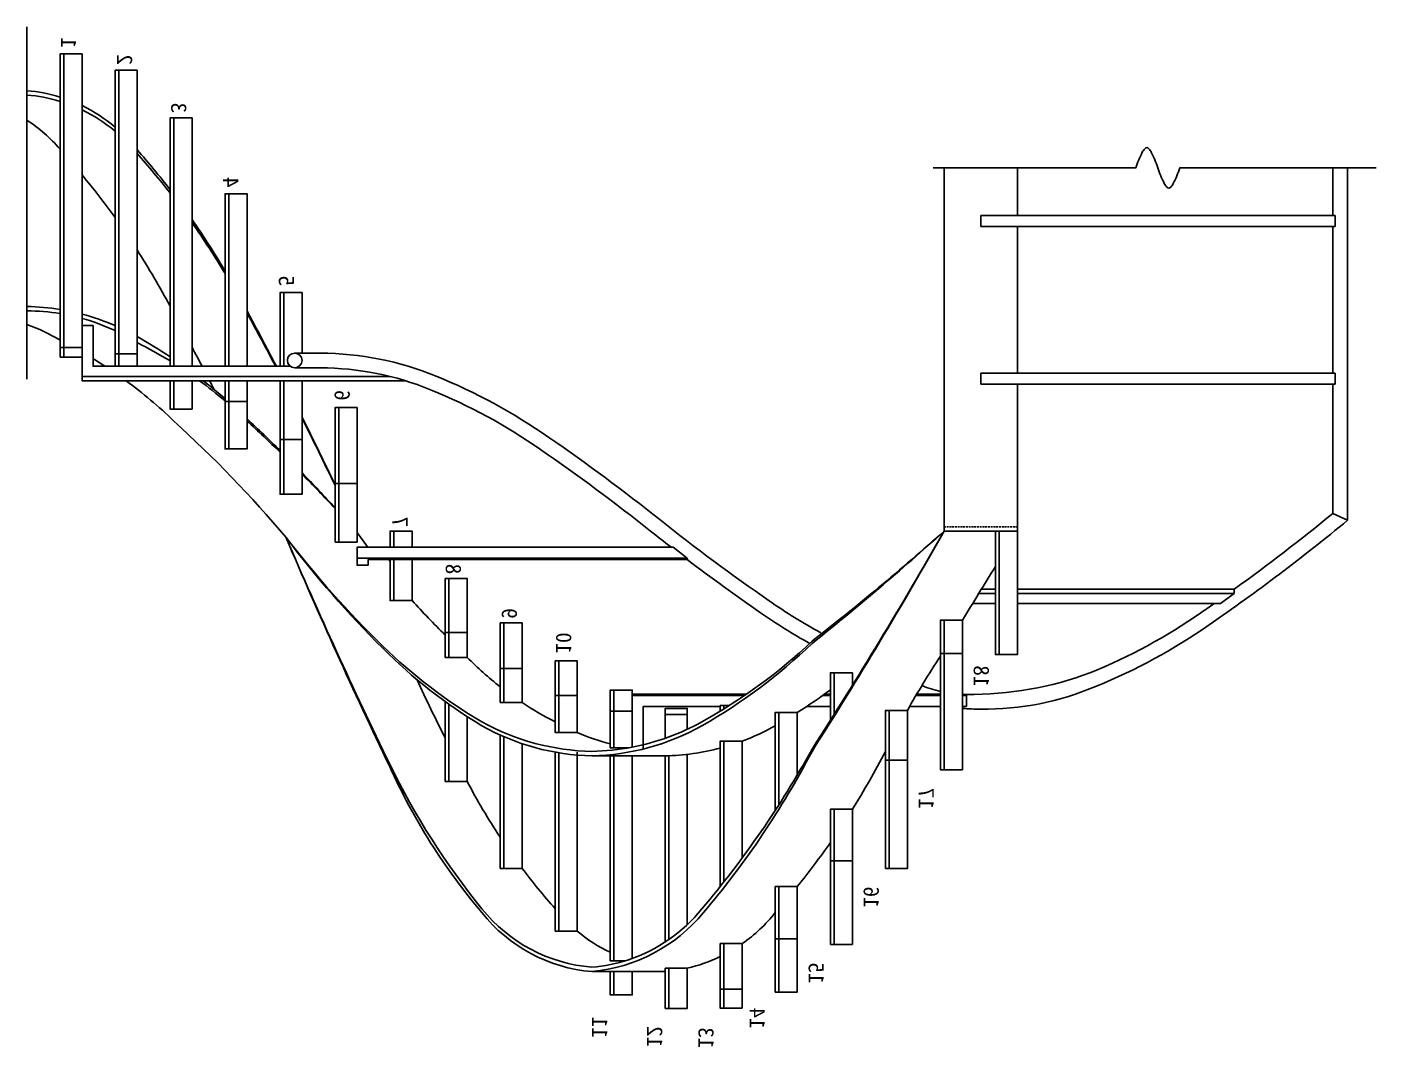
# Model space of a CAD drawing. Header units: millimetres. Extents: x -2023021 to 4454414, y -304659 to 993992.
# Drawn here: x 2112471 to 2116148, y 567816 to 570595 of the extents above; entities that cross this region are included whole.
import ezdxf

# ---------------------------------------------------------------- set-up
doc = ezdxf.new("R2010")
doc.units = ezdxf.units.MM
doc.header["$LTSCALE"] = 10
doc.header["$MEASUREMENT"] = 0
doc.linetypes.add('DASHED', pattern=[0.75, 0.5, -0.25])
doc.styles.add('HZ', font='')
doc.styles.get('HZ').set_extended_font_data('仿宋_GB2312')

# ---------------------------------------------------------------- blocks, each defined once
blk = doc.blocks.new('A$C6FCB387B')
for p, q in [((-533.8, 3600), (426.3, 3600)), ((-514.9, 3560), (-533.8, 3600)), ((-514.9, 3560), (-163.3, 3560)), ((-163.3, 2600), (-163.3, 3566.6)), ((-163.3, 3566.6), (-133.3, 3566.6)), ((-133.3, 2600), (-133.3, 3566.6)), ((-133.3, 3560), (266.7, 3560)), ((266.7, 2600), (266.7, 3566.6)), ((266.7, 3566.6), (296.7, 3566.6)), ((296.7, 2600), (296.7, 3566.6)), ((296.7, 3560), (426.3, 3560)), ((-733, 3291.1), (-760.7, 3253.2)), ((-733, 2700), (-733, 3291.1)), ((-733, 3291.1), (-721.5, 3291.1)), ((-721.5, 2700), (-721.5, 3291.1)), ((-760.7, 2700), (-760.7, 3253.2)), ((-133.3, 2700), (266.7, 2700)), ((296.7, 2700), (426.3, 2700)), ((-899.7, 2650), (-563.3, 2650)), ((-760.7, 2577.7), (-760.7, 2640)), ((-733, 2594.8), (-733, 2640)), ((-721.5, 2601.9), (-721.5, 2640)), ((-133.3, 2600), (-163.3, 2600)), ((296.7, 2600), (266.7, 2600)), ((-1011.1, 2550), (-1011.1, 2560.8)), ((-1011.1, 2560.8), (-1010.2, 2550)), ((-896.6, 2490), (-896.6, 2550)), ((-1213.4, 2500), (-805.8, 2500)), ((-1011.1, 2423.4), (-1011.1, 2490)), ((-1187.1, 2340), (-1187.1, 2400)), ((-1482.5, 2350), (-1051.6, 2350)), ((-1461.3, 2190), (-1461.3, 2250)), ((-1689.1, 2200), (-1321.2, 2200)), ((-1063.2, 2200), (-949, 2200)), ((-1011.1, 2169.1), (-1011.1, 2190)), ((-1674.1, 2040), (-1674.1, 2100)), ((-1819, 2050), (-1531.4, 2050)), ((-1308.1, 2050), (-1057.4, 2050)), ((-1810.9, 1890), (-1810.9, 1950)), ((-1011.1, 1650), (-1011.1, 1956.2)), ((-1863.3, 1900), (-1687.2, 1900)), ((-1518.7, 1900), (-1135.3, 1900)), ((-1047.7, 1900), (-1038.5, 1900)), ((-1635.4, 1800), (-1171.3, 1800)), ((-1063.3, 1740), (-1063.3, 1800)), ((-640.8, 1799.7), (-636.8, 1799.7)), ((-636.8, 900), (-636.8, 1799.7)), ((-636.8, 1799.7), (-607.1, 1761.9)), ((-1863.6, 1750), (-1763.3, 1750)), ((-1863.6, 1750), (-1753.9, 1750)), ((-1682.7, 1740), (-1175.3, 1740)), ((-1676, 1750), (-1175, 1750)), ((-1153.7, 1640), (-1153.7, 1590)), ((-1054, 1590), (-1054, 1650)), ((-1826.7, 1600), (-1763.3, 1600)), ((-1826.7, 1600), (-1763.3, 1600)), ((-1734.1, 1600), (-1175.3, 1600)), ((-1153.7, 1600), (-996.3, 1600)), ((-1011.3, 1440), (-1011.3, 1500)), ((-1653.1, 1450), (-1167.2, 1450)), ((-1112.2, 1450), (-916.8, 1450)), ((-1482, 1350), (-1142.4, 1350)), ((-1482, 1290), (-1482, 1350)), ((-938, 1290), (-938, 1350)), ((-1482, 1300), (-1123.2, 1300)), ((-1118.7, 1290), (-1482, 1290)), ((-1030.5, 1300), (-813.3, 1300)), ((-839.2, 1140), (-839.2, 1200)), ((-1245.4, 1150), (-1034.7, 1150)), ((-907.3, 1150), (-692.7, 1150)), ((-752.3, 1000), (-640.8, 1000)), ((-607.1, 1000), (-563.3, 1000)), ((-142, 150), (-142, 989.9)), ((-433.9, 900), (-433.9, 840)), ((-593.3, 850), (-226.8, 850)), ((-313.3, 690), (-313.3, 750)), ((-462.8, 700), (-153.5, 700)), ((-114.3, 700), (86.7, 700)), ((-209.7, 540), (-209.7, 600)), ((-339.2, 550), (-153.5, 550)), ((-114.3, 550), (356, 550)), ((-230.9, 400), (-153.5, 400)), ((-114.3, 400), (562.3, 400)), ((-80.3, 240), (-80.3, 300)), ((-114.3, 250), (692.4, 250)), ((-63.3, 150), (-63.3, 90)), ((-88.9, 100), (736.7, 100)), ((-149.1, 0), (810.2, 0))]:
    blk.add_line(p, q)
at = {"linetype": 'DASHED'}
blk.add_line((-551.3, 2500), (-551.3, 2700), dxfattribs=at)
for points in [[(426.3, 2470.1), (426.3, 3022.7, 0.033865), (468.9, 3040.3, 0.043189), (478.6, 3047.2, 0.176583), (481.7, 3052.7, 0.176583), (478.6, 3058.2, 0.043189), (468.9, 3065, 0.033865), (426.3, 3082.7, -0.033865), (383.6, 3100.3, -0.043189), (373.9, 3107.2, -0.176583), (370.8, 3112.7, -0.176583), (373.9, 3118.2, -0.043189), (383.6, 3125, -0.033865), (426.3, 3142.7), (426.3, 3677.6)], [(-533.8, 3600, 0.021215), (-818.6, 3222.8, 0.055192), (-985.6, 2915.4, 0.104011), (-1048.3, 2599.6, 0.014415), (-1046.4, 2550, 0.014415)], [(-514.9, 3560, 0.015329), (-721.5, 3291.1)], [(-760.7, 3236, 0.00198), (-785.8, 3200, 0.055255), (-948.6, 2900, 0.092491), (-1008.3, 2560.8, 0.007877), (-1007.9, 2550, 0.007877)], [(-805.8, 2550, 0.000992), (-659.8, 2640)], [(-1763.3, 1540, -0.199212), (-1602.5, 1844.1, -0.055662), (-1163.3, 2140, -0.013539), (-563.3, 2500)], [(-1730.9, 1640, -0.144429), (-1592.1, 1840, -0.049437), (-1157.3, 2140, -0.013611), (-563.3, 2500)], [(-563.3, 2500, 0.015999), (-869.3, 2140, 0.063254), (-1093.3, 1840, 0.125096), (-1175.3, 1540, 36530204881955.796875)], [(-563.3, 2500, 0.015974), (-863.3, 2140, 0.062366), (-1082.9, 1840, 0.07933), (-1151.8, 1650, 0.07933)], [(-1051.6, 2400, 0.015471), (-903.8, 2490)], [(-999.9, 2490, 0.038559), (-984.3, 2439.4)], [(-1321.2, 2250, -0.021056), (-1163.3, 2340)], [(-1531.4, 2100, -0.017337), (-1411.8, 2190)], [(-1057.4, 2100, -0.01834), (-996, 2190)], [(-869.1, 2133.8, 0.025452), (-785.8, 2000, 0.011173), (-640.8, 1799.7, 0.011173)], [(-840.3, 2164.5, 0.027603), (-752.9, 2022.8, 0.016884), (-532, 1724.9, -0.016878), (-307.9, 1422.8, -0.055245), (-140.8, 1115.1, -0.095644), (-78.3, 800.2), (-78.3, 729.9)], [(-1687.2, 1950, -0.072459), (-1602.5, 2040)], [(-1135.3, 1950, -0.0394), (-1093.3, 2040)], [(-1753.9, 1800, -0.055774), (-1722.4, 1890)], [(-153.5, 270.2, 0.035372), (-263.3, 400, 0.034298), (-580.9, 706.4, -0.036148), (-882.3, 970, -0.062636), (-1093.3, 1240, -0.125096), (-1175.3, 1540), (-1175.3, 1740, -0.060194), (-1154.4, 1890)], [(-580.9, 706.4, -0.011951), (-1204.4, 988.8, -0.070344), (-1602.5, 1240, -0.206944), (-1763.3, 1540), (-1763.3, 1740)], [(-607.1, 1755.8, 0.003208), (-563.3, 1700, -0.016881), (-340.8, 1400, -0.055255), (-177.9, 1100, -0.095577), (-118.3, 800.2), (-118.3, 729.9)], [(-581.4, 706.6, -0.011888), (-1198.4, 988.8, -0.056812), (-1592.1, 1240, -0.205716), (-1751.3, 1540, -0.059518), (-1730.9, 1640)], [(-1151.8, 1650, 0.043213), (-1163.3, 1540, 0.123142), (-1082.8, 1240, 0.060809), (-876.3, 970, 0.035239), (-580.9, 706.4)], [(-1653.1, 1500, -0.062356), (-1710.8, 1590)], [(-1142.8, 1590, 0.037184), (-1112.2, 1500)], [(-1482, 1350, -0.020217), (-1592.1, 1440)], [(-1082.8, 1440, 0.028145), (-1030.5, 1350, 0.009588)], [(-1245.4, 1200, -0.025078), (-1397.1, 1290)], [(-987.5, 1290, 0.032596), (-907.3, 1200, 0.011294)], [(-968, 1063.4, -0.008854), (-1127.2, 1140, -0.005463)], [(-846.4, 1140, 0.014433), (-752.3, 1050, 0.014433)], [(-646.3, 990, 0.000787), (-640.8, 985.6, 0.000787)], [(-607.1, 929.4, 0.005466), (-567.5, 900)], [(-501.8, 840, -0.007466), (-407.9, 750)], [(-404.8, 750, 0.007425), (-500.5, 840, 0.007425)], [(-255.7, 750, 0.005192), (-439.4, 840, 0.005192)], [(-252.6, 750, 0.005153), (-438.2, 840, 0.005153)], [(-348.4, 690, -0.007115), (-263.3, 600)], [(-257.3, 600, 0.00707), (-344.1, 690, 0.00707)], [(36.7, 600, 0.004268), (-114.3, 679.8, 0.004268)], [(30.7, 600, 0.004173), (-114.3, 677.4, 0.004173)], [(-208.6, 540, -0.018482), (-153.5, 470.2, -0.018482)], [(-153.5, 480.3, 0.012991), (-202.4, 540)], [(276.8, 450, 0.019325), (138.3, 540, 0.019325)], [(285.3, 450, 0.019262), (145.4, 540, 0.019262)], [(-153.5, 497.8, 0.000663), (-177.2, 510)], [(-62.3, 450, 0.001459), (-114.3, 477.4, 0.001459)], [(-99.6, 390, -0.021423), (-49.5, 300)], [(-33.3, 300, 0.017776), (-88.5, 390, 0.017776)], [(202.8, 300, 0.020776), (49.7, 390, 0.020776)], [(465.6, 300, 0.016444), (357.6, 390, 0.016444)], [(476, 300, 0.016374), (366.9, 390, 0.016374)], [(-16.9, 240, -0.042202), (16.3, 150)], [(27.9, 150, 0.037781), (-3.3, 240, 0.037781)], [(407.4, 150, 0.017231), (290.8, 240, 0.017231)], [(584.3, 150, 0.062356), (526.6, 240, 0.062356)], [(595.9, 150, 0.062723), (537.7, 240, 0.062723)], [(-93.5, 180, 0.008152), (-114.3, 213.3)], [(0, 0, 0.043962), (-43.4, 90, 0.043962)], [(29.4, 90, -0.039721), (36.7, 0)], [(48.7, 0, 0.035832), (40.7, 90, 0.035832)], [(556.2, 0, 0.069783), (477.6, 90, 0.069783)], [(624.7, 0, 0.053401), (607.6, 90, 0.053401)], [(636.7, 0, 0.053598), (619.3, 90, 0.053598)]]:
    blk.add_lwpolyline(points, format="xyb")
for points in [[(-563.3, 2700), (-899.7, 2700), (-899.7, 2640), (-563.3, 2640)], [(-163.3, 2700), (-563.3, 2700), (-563.3, 2500), (426.3, 2500)], [(-1040.9, 2550), (-1040.9, 2560.8), (-1011.1, 2560.8)], [(-1040.9, 2406.1), (-1040.9, 2490)], [(-1007.2, 2425.7), (-1007.2, 2490)], [(-1079, 2190), (-949, 2190), (-949, 2250), (-983.4, 2250)], [(-1040.9, 2125.7), (-1040.9, 2190)], [(-1007.2, 2174.6), (-1007.2, 2190)], [(-1227.1, 2100), (-1057.4, 2100), (-1057.4, 2040), (-1323.6, 2040)], [(-1453.1, 1950), (-1135.3, 1950), (-1135.3, 1890), (-1531.3, 1890)], [(-1151.8, 1650), (-1007.2, 1650), (-1007.2, 1961.9)], [(-1038.5, 1914.7), (-1038.5, 1890), (-1053.8, 1890)], [(-1156.9, 1680), (-1040.9, 1680), (-1040.9, 1890)], [(-1103.3, 1800), (-1046.2, 1800), (-1046.2, 1740), (-1127.6, 1740)], [(-607.1, 1761.9), (-607.1, 900), (-656.4, 900), (-656.4, 930), (-640.8, 930), (-640.8, 1799.7)], [(-1762.3, 1590), (-1826.7, 1590), (-1826.7, 1650), (-1763.3, 1650)], [(-1175.3, 1590), (-1734.1, 1590), (-1734.1, 1630)], [(-1727.4, 1650), (-1175.3, 1650)], [(-1151.8, 1650), (-996.3, 1650), (-996.3, 1590), (-1153.7, 1590)], [(-1165.5, 1440), (-1653.1, 1440), (-1653.1, 1500), (-1165.5, 1500)], [(-1027.5, 1140), (-1245.4, 1140), (-1245.4, 1200), (-1068.5, 1200)], [(-640.8, 990), (-752.3, 990), (-752.3, 1050), (-640.8, 1050)], [(-607.1, 1050), (-563.3, 1050), (-563.3, 990), (-607.1, 990)], [(-114.3, 717.9), (-114.3, 180), (-3.2, 180), (-3.2, 150), (-153.5, 150), (-153.5, 1031.4)], [(-153.5, 690), (-462.8, 690), (-462.8, 750), (-153.5, 750)], [(-78.3, 750), (86.7, 750), (86.7, 690), (-114.3, 690)], [(-153.5, 540), (-339.2, 540), (-339.2, 600), (-153.5, 600)], [(-114.3, 600), (356, 600), (356, 540), (-114.3, 540)], [(-153.5, 390), (-230.9, 390), (-230.9, 450), (-153.5, 450)], [(-114.3, 450), (562.3, 450), (562.3, 390), (-114.3, 390)], [(-114.3, 300), (692.4, 300), (692.4, 240), (-114.3, 240)]]:
    blk.add_lwpolyline(points)
for points in [[(-1213.4, 2550), (-805.8, 2550), (-805.8, 2490), (-1213.4, 2490)], [(-1482.5, 2340), (-1482.5, 2400), (-1051.6, 2400), (-1051.6, 2340)], [(-1689.1, 2190), (-1689.1, 2250), (-1321.2, 2250), (-1321.2, 2190)], [(-1531.4, 2040), (-1819, 2040), (-1819, 2100), (-1531.4, 2100)], [(-1863.3, 1950), (-1687.2, 1950), (-1687.2, 1890), (-1863.3, 1890)], [(-1753.9, 1740), (-1863.6, 1740), (-1863.6, 1800), (-1753.9, 1800)], [(-1112.2, 1500), (-916.8, 1500), (-916.8, 1440), (-1112.2, 1440)], [(-1030.5, 1290), (-1030.5, 1350), (-813.3, 1350), (-813.3, 1290)], [(-907.3, 1140), (-907.3, 1200), (-692.7, 1200), (-692.7, 1140)], [(-593.3, 840), (-593.3, 900), (-226.8, 900), (-226.8, 840)], [(-88.9, 90), (-88.9, 150), (736.7, 150), (736.7, 90)]]:
    blk.add_lwpolyline(points, close=True)
blk.add_circle((-98.3, 729.9), 20)
at = {"style": 'HZ'}
for s, p in [('18', (-986.6, 2580.8)), ('17', (-1320.2, 2430.8)), ('16', (-1589.3, 2280.8)), ('15', (-1795.9, 2130.8)), ('14', (-1918.7, 1970.1)), ('13', (-1972.5, 1830.4)), ('12', (-1969.2, 1690.4)), ('11', (-1944.1, 1540.6)), ('10', (-897, 1442.4)), ('9', (-801.8, 1294.3)), ('8', (-680.9, 1141.6)), ('7', (-552.1, 996.3)), ('6', (-207.8, 838.5)), ('5', (104.4, 686.5)), ('4', (372.6, 534.8)), ('3', (575.8, 392.9)), ('2', (706.9, 245.3)), (' 1', (724, 92.6))]:
    blk.add_text(s, height=42.5, dxfattribs=at).set_placement(p)

msp = doc.modelspace()

# ---------------------------------------------------------------- block references
at = {"transparency": 33554687, "xscale": -1, "rotation": 270}
msp.add_blockref('A$C6FCB387B', (2112470.7, 569784.4), dxfattribs=at)

doc.saveas('drawing.dxf')
